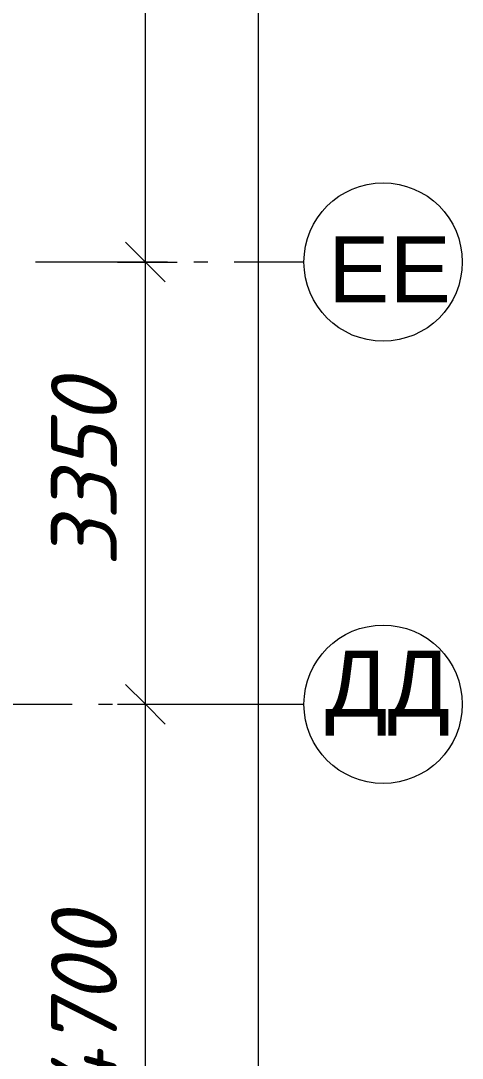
# Model space of a CAD drawing. Header units: millimetres. Extents: x -537608 to 253996, y -217170 to 186033.
# Drawn here: x -263206 to -259858, y -160830 to -152972 of the extents above; entities that cross this region are included whole.
import ezdxf

# ---------------------------------------------------------------- set-up
doc = ezdxf.new("R2010")
doc.units = ezdxf.units.MM
doc.layers.add('PDF _Геометрия', color=7, linetype='Continuous')
doc.layers.add('PDF _Текст', color=7, linetype='Continuous')
doc.styles.add('PDF ArialMT', font='arial.ttf')
doc.styles.add('PDF ISOCPEUR Italic', font='isocpeui.ttf')

msp = doc.modelspace()

# ---------------------------------------------------------------- linework, layer by layer
at = {"layer": 'PDF _Геометрия', "lineweight": 9}
for p, q in [((-261401.9804, -212139.656), (-261401.9804, -124259.6211)), ((-262260.3263, -154799.6352), (-262260.3263, -148699.6319)), ((-262472.4591, -154799.6352), (-262260.3263, -154799.6352)), ((-262260.3263, -158149.635), (-262260.3263, -154799.6352)), ((-262260.3263, -154799.6352), (-262020.3268, -154799.6352)), ((-262472.4591, -158149.635), (-262260.3263, -158149.635)), ((-262260.3263, -162849.6375), (-262260.3263, -158149.635)), ((-262260.3263, -158149.635), (-262020.3268, -158149.635))]:
    msp.add_line(p, q, dxfattribs=at)
at = {"layer": 'PDF _Геометрия', "lineweight": 20}
for p, q in [((-262410.3267, -154649.6346), (-262260.3263, -154799.6352)), ((-262260.3263, -154799.6352), (-262110.3262, -154949.6337)), ((-262410.3267, -157999.6365), (-262260.3263, -158149.635)), ((-262260.3263, -158149.635), (-262110.3262, -158299.6357))]:
    msp.add_line(p, q, dxfattribs=at)
at = {"layer": 'PDF _Геометрия', "color": 253, "lineweight": 9, "true_color": 0xaaaaaa}
for p, q in [((-262093.7603, -154799.6352), (-263093.7607, -154799.6352)), ((-261787.9269, -154799.6352), (-261893.7594, -154799.6352)), ((-261058.2013, -154799.6352), (-261587.926, -154799.6352)), ((-263815.5909, -158149.635), (-262815.5914, -158149.635)), ((-262615.5913, -158149.635), (-262509.758, -158149.635)), ((-262309.7579, -158149.635), (-261058.2013, -158149.635))]:
    msp.add_line(p, q, dxfattribs=at)
at = {"layer": 'PDF _Геометрия', "lineweight": 20}
for centre, radius in [((-260458.2008, -154799.6347), 599.9999), ((-260458.2003, -158149.6359), 600.0001)]:
    msp.add_circle(centre, radius, dxfattribs=at)

# ---------------------------------------------------------------- texts
at = {"layer": 'PDF _Текст', "char_height": 500, "attachment_point": 4, "style": 'PDF ArialMT'}
for s, insert in [('ЕЕ', (-260876.0418, -154855.956)), ('ДД', (-260898.0601, -158064.8457))]:
    msp.add_mtext(s, dxfattribs=dict(at, insert=insert))
at = {"layer": 'PDF _Текст', "char_height": 500, "attachment_point": 4, "rotation": 90, "style": 'PDF ISOCPEUR Italic'}
for s, insert in [('3350', (-262725.8401, -157106.7093)), ('4700', (-262725.8401, -161150.8647))]:
    msp.add_mtext(s, dxfattribs=dict(at, insert=insert))

doc.saveas('drawing.dxf')
